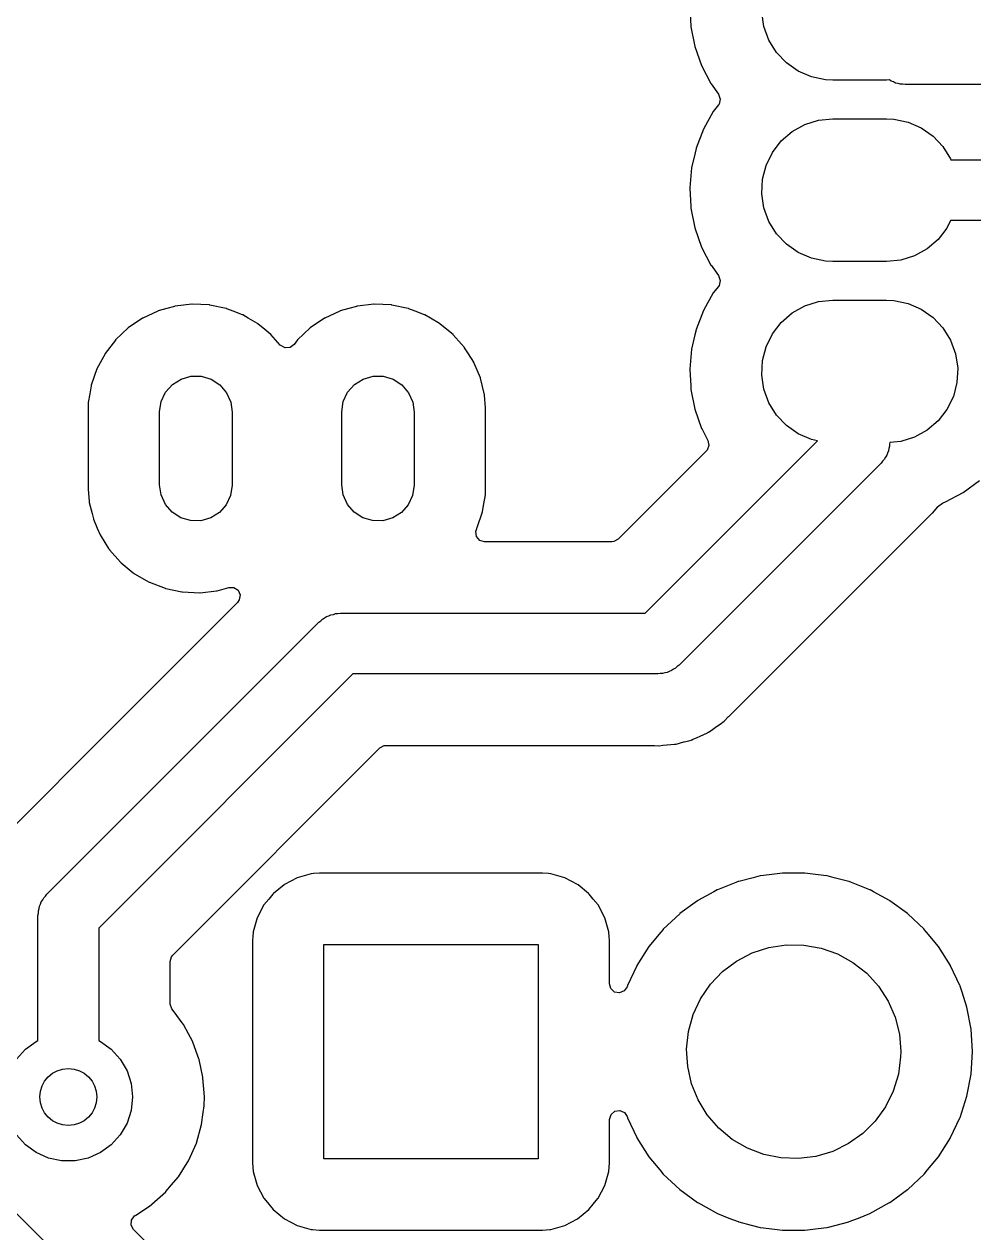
# Model space of a CAD drawing. Extents: x 86.3 to 160.1, y -151.8 to -76.2.
# Drawn here: x 128.92 to 142.22, y -140.97 to -124.04 of the extents above; entities that cross this region are included whole.
import ezdxf

# ---------------------------------------------------------------- set-up
doc = ezdxf.new("R2010")
doc.units = 0
doc.layers.add('BLACK', color=7, linetype='CONTINUOUS')

msp = doc.modelspace()

# ---------------------------------------------------------------- linework, layer by layer
at = {"layer": 'BLACK', "linetype": 'CONTINUOUS'}
for p, q in [((138.245, -123.798), (138.26, -124.066)), ((139.282, -124.074), (139.252, -123.874)), ((138.26, -124.066), (138.261, -124.076)), ((138.261, -124.076), (138.316, -124.354)), ((139.352, -124.263), (139.282, -124.074)), ((138.316, -124.354), (138.41, -124.621)), ((139.458, -124.435), (139.352, -124.263)), ((139.597, -124.582), (139.458, -124.435)), ((139.762, -124.697), (139.597, -124.582)), ((138.41, -124.621), (138.54, -124.873)), ((139.948, -124.778), (139.762, -124.697)), ((138.54, -124.873), (138.543, -124.876)), ((138.543, -124.876), (138.543, -124.876)), ((138.543, -124.876), (138.647, -125.022)), ((140.145, -124.819), (139.948, -124.778)), ((140.25, -124.824), (140.145, -124.819)), ((140.999, -124.824), (140.25, -124.824)), ((141.041, -124.82), (140.999, -124.824)), ((141.067, -124.839), (141.041, -124.82)), ((141.098, -124.849), (141.067, -124.839)), ((141.128, -124.864), (141.098, -124.849)), ((141.161, -124.869), (141.128, -124.864)), ((141.193, -124.88), (141.161, -124.869)), ((141.227, -124.88), (141.193, -124.88)), ((141.26, -124.885), (141.227, -124.88)), ((146.034, -124.885), (141.26, -124.885)), ((138.647, -125.022), (138.67, -125.089)), ((138.67, -125.089), (138.654, -125.158)), ((138.645, -125.172), (138.574, -125.264)), ((138.654, -125.158), (138.645, -125.172)), ((138.574, -125.264), (138.436, -125.511)), ((139.856, -125.446), (140.049, -125.386)), ((140.049, -125.386), (140.25, -125.366)), ((140.25, -125.366), (140.999, -125.366)), ((140.999, -125.366), (141.104, -125.371)), ((141.104, -125.371), (141.301, -125.412)), ((141.301, -125.412), (141.487, -125.493)), ((138.436, -125.511), (138.333, -125.775)), ((139.526, -125.676), (139.679, -125.544)), ((139.679, -125.544), (139.856, -125.446)), ((141.487, -125.493), (141.652, -125.608)), ((139.402, -125.835), (139.526, -125.676)), ((141.652, -125.608), (141.791, -125.755)), ((141.791, -125.755), (141.898, -125.927)), ((138.318, -125.84), (138.269, -126.051)), ((138.332, -125.78), (138.318, -125.84)), ((138.333, -125.775), (138.332, -125.78)), ((138.332, -125.78), (138.332, -125.78)), ((139.313, -126.017), (139.402, -125.835)), ((141.898, -125.927), (141.902, -125.94)), ((141.902, -125.94), (147.264, -125.94)), ((138.269, -126.051), (138.245, -126.334)), ((139.262, -126.212), (139.313, -126.017)), ((139.252, -126.414), (139.262, -126.212)), ((138.245, -126.334), (138.245, -126.338)), ((138.245, -126.338), (138.245, -126.338)), ((138.245, -126.338), (138.259, -126.594)), ((139.282, -126.614), (139.252, -126.414)), ((138.259, -126.594), (138.261, -126.616)), ((138.261, -126.616), (138.316, -126.894)), ((139.352, -126.803), (139.282, -126.614)), ((138.316, -126.894), (138.41, -127.161)), ((139.458, -126.975), (139.352, -126.803)), ((141.847, -126.895), (141.723, -127.054)), ((141.898, -126.79), (141.847, -126.895)), ((147.44, -126.79), (141.898, -126.79)), ((139.597, -127.122), (139.458, -126.975)), ((139.762, -127.237), (139.597, -127.122)), ((141.723, -127.054), (141.57, -127.186)), ((138.41, -127.161), (138.54, -127.413)), ((139.948, -127.318), (139.762, -127.237)), ((141.393, -127.284), (141.2, -127.344)), ((141.57, -127.186), (141.393, -127.284)), ((138.54, -127.413), (138.543, -127.416)), ((138.543, -127.416), (138.543, -127.416)), ((138.543, -127.416), (138.647, -127.562)), ((140.145, -127.359), (139.948, -127.318)), ((140.25, -127.364), (140.145, -127.359)), ((140.999, -127.364), (140.25, -127.364)), ((141.2, -127.344), (140.999, -127.364)), ((138.647, -127.562), (138.67, -127.629)), ((138.67, -127.629), (138.654, -127.698)), ((138.645, -127.712), (138.574, -127.804)), ((138.654, -127.698), (138.645, -127.712)), ((131.269, -127.963), (131.038, -127.99)), ((131.274, -127.962), (131.269, -127.963)), ((131.269, -127.963), (131.269, -127.963)), ((131.517, -127.973), (131.274, -127.962)), ((133.819, -127.963), (133.588, -127.99)), ((133.824, -127.962), (133.819, -127.963)), ((133.819, -127.963), (133.819, -127.963)), ((134.067, -127.973), (133.824, -127.962)), ((138.574, -127.804), (138.436, -128.051)), ((139.856, -127.986), (140.049, -127.926)), ((140.049, -127.926), (140.25, -127.906)), ((140.25, -127.906), (140.999, -127.906)), ((140.999, -127.906), (141.104, -127.911)), ((141.104, -127.911), (141.301, -127.952)), ((141.301, -127.952), (141.487, -128.033)), ((130.795, -128.058), (130.584, -128.157)), ((130.799, -128.056), (130.795, -128.058)), ((130.795, -128.058), (130.795, -128.058)), ((130.921, -128.022), (130.799, -128.056)), ((131.028, -127.992), (130.921, -128.022)), ((131.033, -127.99), (131.028, -127.992)), ((131.028, -127.992), (131.028, -127.992)), ((131.038, -127.99), (131.033, -127.99)), ((131.038, -127.99), (131.038, -127.99)), ((131.522, -127.974), (131.517, -127.973)), ((131.749, -128.022), (131.522, -127.974)), ((131.522, -127.974), (131.522, -127.974)), ((131.754, -128.023), (131.749, -128.022)), ((131.749, -128.022), (131.749, -128.022)), ((131.759, -128.025), (131.754, -128.023)), ((131.847, -128.058), (131.759, -128.025)), ((131.759, -128.025), (131.759, -128.025)), ((131.981, -128.11), (131.847, -128.058)), ((131.985, -128.113), (131.981, -128.11)), ((132.061, -128.157), (131.985, -128.113)), ((131.985, -128.113), (131.985, -128.113)), ((133.345, -128.058), (133.134, -128.157)), ((133.349, -128.056), (133.345, -128.058)), ((133.345, -128.058), (133.345, -128.058)), ((133.471, -128.022), (133.349, -128.056)), ((133.578, -127.992), (133.471, -128.022)), ((133.583, -127.99), (133.578, -127.992)), ((133.578, -127.992), (133.578, -127.992)), ((133.588, -127.99), (133.583, -127.99)), ((133.588, -127.99), (133.588, -127.99)), ((134.072, -127.974), (134.067, -127.973)), ((134.299, -128.022), (134.072, -127.974)), ((134.072, -127.974), (134.072, -127.974)), ((134.304, -128.023), (134.299, -128.022)), ((134.299, -128.022), (134.299, -128.022)), ((134.309, -128.025), (134.304, -128.023)), ((134.397, -128.058), (134.309, -128.025)), ((134.309, -128.025), (134.309, -128.025)), ((134.531, -128.11), (134.397, -128.058)), ((134.535, -128.113), (134.531, -128.11)), ((134.611, -128.157), (134.535, -128.113)), ((134.535, -128.113), (134.535, -128.113)), ((138.436, -128.051), (138.333, -128.315)), ((139.526, -128.216), (139.679, -128.084)), ((139.679, -128.084), (139.856, -127.986)), ((141.487, -128.033), (141.652, -128.148)), ((130.379, -128.295), (130.202, -128.462)), ((130.579, -128.159), (130.379, -128.295)), ((130.584, -128.157), (130.579, -128.159)), ((130.584, -128.157), (130.584, -128.157)), ((132.191, -128.232), (132.061, -128.157)), ((132.195, -128.235), (132.191, -128.232)), ((132.292, -128.315), (132.195, -128.235)), ((132.195, -128.235), (132.195, -128.235)), ((132.929, -128.295), (132.752, -128.462)), ((133.129, -128.159), (132.929, -128.295)), ((133.134, -128.157), (133.129, -128.159)), ((133.134, -128.157), (133.134, -128.157)), ((134.741, -128.232), (134.611, -128.157)), ((134.745, -128.235), (134.741, -128.232)), ((134.842, -128.315), (134.745, -128.235)), ((134.745, -128.235), (134.745, -128.235)), ((139.402, -128.375), (139.526, -128.216)), ((141.652, -128.148), (141.791, -128.295)), ((141.791, -128.295), (141.898, -128.467)), ((130.199, -128.466), (130.058, -128.651)), ((130.202, -128.462), (130.199, -128.466)), ((130.199, -128.466), (130.199, -128.466)), ((132.378, -128.386), (132.292, -128.315)), ((132.508, -128.534), (132.378, -128.386)), ((132.752, -128.462), (132.703, -128.527)), ((134.928, -128.386), (134.842, -128.315)), ((134.932, -128.39), (134.928, -128.386)), ((135.049, -128.523), (134.932, -128.39)), ((134.932, -128.39), (134.932, -128.39)), ((138.316, -128.39), (138.269, -128.591)), ((138.332, -128.32), (138.316, -128.39)), ((138.333, -128.315), (138.332, -128.32)), ((138.332, -128.32), (138.332, -128.32)), ((139.313, -128.557), (139.402, -128.375)), ((141.898, -128.467), (141.967, -128.656)), ((132.575, -128.573), (132.508, -128.534)), ((132.646, -128.569), (132.575, -128.573)), ((132.703, -128.527), (132.646, -128.569)), ((135.089, -128.568), (135.049, -128.523)), ((135.091, -128.573), (135.089, -128.568)), ((135.143, -128.655), (135.091, -128.573)), ((135.091, -128.573), (135.091, -128.573)), ((138.269, -128.591), (138.245, -128.874)), ((139.262, -128.752), (139.313, -128.557)), ((130.055, -128.655), (129.94, -128.869)), ((130.058, -128.651), (130.055, -128.655)), ((130.058, -128.651), (130.058, -128.651)), ((135.218, -128.774), (135.143, -128.655)), ((135.22, -128.778), (135.218, -128.774)), ((135.311, -128.992), (135.22, -128.778)), ((139.252, -128.954), (139.262, -128.752)), ((141.967, -128.656), (141.998, -128.856)), ((129.94, -128.869), (129.861, -129.098)), ((131.119, -129.011), (131.258, -128.972)), ((131.258, -128.972), (131.402, -128.972)), ((131.402, -128.972), (131.54, -129.014)), ((133.669, -129.011), (133.808, -128.972)), ((133.808, -128.972), (133.952, -128.972)), ((133.952, -128.972), (134.09, -129.014)), ((138.245, -128.874), (138.245, -128.878)), ((138.245, -128.878), (138.245, -128.878)), ((138.245, -128.878), (138.258, -129.103)), ((139.282, -129.154), (139.252, -128.954)), ((141.998, -128.856), (141.987, -129.058)), ((129.86, -129.103), (129.84, -129.219)), ((129.861, -129.098), (129.86, -129.103)), ((130.902, -129.196), (130.998, -129.088)), ((130.998, -129.088), (131.119, -129.011)), ((131.54, -129.014), (131.661, -129.092)), ((131.661, -129.092), (131.755, -129.201)), ((133.452, -129.196), (133.548, -129.088)), ((133.548, -129.088), (133.669, -129.011)), ((134.09, -129.014), (134.211, -129.092)), ((134.211, -129.092), (134.305, -129.201)), ((135.313, -128.997), (135.311, -128.992)), ((135.371, -129.233), (135.313, -128.997)), ((138.258, -129.103), (138.261, -129.156)), ((138.261, -129.156), (138.316, -129.434)), ((139.352, -129.343), (139.282, -129.154)), ((141.987, -129.058), (141.936, -129.253)), ((129.84, -129.219), (129.82, -129.338)), ((130.819, -129.469), (130.841, -129.326)), ((130.841, -129.326), (130.902, -129.196)), ((131.755, -129.201), (131.814, -129.332)), ((133.369, -129.469), (133.391, -129.326)), ((133.391, -129.326), (133.452, -129.196)), ((134.305, -129.201), (134.364, -129.332)), ((135.371, -129.238), (135.371, -129.233)), ((135.385, -129.411), (135.371, -129.238)), ((135.371, -129.238), (135.371, -129.238)), ((141.936, -129.253), (141.847, -129.435)), ((129.82, -129.338), (129.818, -129.367)), ((129.818, -129.367), (129.818, -130.552)), ((130.819, -129.475), (130.819, -129.469)), ((130.819, -130.491), (130.819, -129.475)), ((131.814, -129.332), (131.835, -129.475)), ((131.835, -129.475), (131.835, -130.491)), ((133.369, -129.475), (133.369, -129.469)), ((133.369, -130.491), (133.369, -129.475)), ((134.364, -129.332), (134.385, -129.475)), ((134.385, -129.475), (134.385, -130.491)), ((135.385, -129.414), (135.385, -129.411)), ((135.385, -130.599), (135.385, -129.414)), ((138.316, -129.434), (138.41, -129.701)), ((139.458, -129.515), (139.352, -129.343)), ((141.847, -129.435), (141.723, -129.594)), ((139.597, -129.662), (139.458, -129.515)), ((139.762, -129.777), (139.597, -129.662)), ((141.723, -129.594), (141.57, -129.726)), ((138.41, -129.701), (138.412, -129.705)), ((138.412, -129.705), (138.498, -129.871)), ((139.948, -129.858), (139.762, -129.777)), ((141.393, -129.824), (141.2, -129.884)), ((141.57, -129.726), (141.393, -129.824)), ((137.619, -132.29), (140.033, -129.876)), ((138.512, -129.941), (138.486, -130.007)), ((138.498, -129.871), (138.512, -129.941)), ((140.033, -129.876), (139.948, -129.858)), ((141.034, -129.984), (141.029, -130.017)), ((141.044, -129.952), (141.034, -129.984)), ((141.047, -129.9), (141.044, -129.918)), ((141.044, -129.918), (141.044, -129.952)), ((141.2, -129.884), (141.047, -129.9)), ((138.475, -130.019), (137.241, -131.253)), ((138.486, -130.007), (138.475, -130.019)), ((140.945, -130.159), (140.925, -130.186)), ((140.968, -130.135), (140.945, -130.159)), ((140.984, -130.105), (140.968, -130.135)), ((141.003, -130.078), (140.984, -130.105)), ((141.014, -130.047), (141.003, -130.078)), ((141.029, -130.017), (141.014, -130.047)), ((140.925, -130.186), (138.096, -133.016)), ((130.839, -130.633), (130.819, -130.491)), ((131.835, -130.497), (131.813, -130.639)), ((131.835, -130.491), (131.835, -130.497)), ((133.389, -130.633), (133.369, -130.491)), ((134.385, -130.497), (134.363, -130.639)), ((134.385, -130.491), (134.385, -130.497)), ((142.074, -130.598), (142.301, -130.43)), ((129.818, -130.552), (129.819, -130.554)), ((129.819, -130.554), (129.819, -130.554)), ((129.819, -130.554), (129.832, -130.725)), ((130.899, -130.765), (130.839, -130.633)), ((131.813, -130.639), (131.751, -130.77)), ((133.449, -130.765), (133.389, -130.633)), ((134.363, -130.639), (134.301, -130.77)), ((135.362, -130.756), (135.383, -130.632)), ((135.383, -130.632), (135.384, -130.628)), ((135.383, -130.632), (135.383, -130.632)), ((135.384, -130.628), (135.385, -130.599)), ((141.824, -130.732), (142.074, -130.598)), ((129.832, -130.725), (129.833, -130.733)), ((129.833, -130.733), (129.834, -130.738)), ((129.834, -130.738), (129.834, -130.738)), ((129.834, -130.738), (129.873, -130.894)), ((130.993, -130.874), (130.899, -130.765)), ((131.751, -130.77), (131.656, -130.878)), ((133.543, -130.874), (133.449, -130.765)), ((134.301, -130.77), (134.206, -130.878)), ((135.343, -130.867), (135.362, -130.756)), ((141.65, -130.883), (141.714, -130.804)), ((141.714, -130.804), (141.72, -130.798)), ((141.72, -130.798), (141.721, -130.796)), ((141.721, -130.796), (141.731, -130.784)), ((141.731, -130.784), (141.784, -130.747)), ((141.784, -130.747), (141.795, -130.743)), ((141.795, -130.743), (141.824, -130.732)), ((129.873, -130.894), (129.891, -130.969)), ((129.891, -130.969), (129.893, -130.973)), ((129.893, -130.973), (129.893, -130.973)), ((129.893, -130.973), (129.945, -131.097)), ((131.114, -130.952), (130.993, -130.874)), ((131.252, -130.993), (131.114, -130.952)), ((131.396, -130.994), (131.252, -130.993)), ((131.534, -130.955), (131.396, -130.994)), ((131.656, -130.878), (131.534, -130.955)), ((133.664, -130.952), (133.543, -130.874)), ((133.802, -130.993), (133.664, -130.952)), ((133.946, -130.994), (133.802, -130.993)), ((134.084, -130.955), (133.946, -130.994)), ((134.206, -130.878), (134.084, -130.955)), ((135.267, -131.088), (135.341, -130.872)), ((135.341, -130.872), (135.343, -130.867)), ((138.883, -133.643), (141.593, -130.933)), ((141.593, -130.933), (141.6, -130.926)), ((141.6, -130.926), (141.646, -130.886)), ((141.646, -130.886), (141.65, -130.883)), ((141.646, -130.886), (141.646, -130.886)), ((129.945, -131.097), (129.986, -131.192)), ((135.246, -131.146), (135.26, -131.104)), ((135.256, -131.216), (135.246, -131.146)), ((135.26, -131.104), (135.261, -131.101)), ((135.261, -131.101), (135.264, -131.097)), ((135.264, -131.097), (135.267, -131.088)), ((129.986, -131.192), (130, -131.215)), ((130, -131.215), (130.105, -131.381)), ((135.303, -131.269), (135.256, -131.216)), ((135.371, -131.29), (135.303, -131.269)), ((137.152, -131.29), (135.371, -131.29)), ((137.179, -131.287), (137.152, -131.29)), ((137.241, -131.253), (137.179, -131.287)), ((130.105, -131.381), (130.115, -131.397)), ((130.115, -131.397), (130.118, -131.401)), ((130.118, -131.401), (130.272, -131.576)), ((130.272, -131.576), (130.272, -131.576)), ((130.272, -131.576), (130.276, -131.579)), ((130.276, -131.579), (130.279, -131.583)), ((130.279, -131.583), (130.279, -131.583)), ((130.279, -131.583), (130.45, -131.722)), ((130.45, -131.722), (130.463, -131.734)), ((130.463, -131.734), (130.468, -131.736)), ((130.468, -131.736), (130.638, -131.836)), ((130.638, -131.836), (130.673, -131.856)), ((130.673, -131.856), (130.678, -131.857)), ((130.678, -131.857), (130.895, -131.941)), ((130.895, -131.941), (130.895, -131.941)), ((130.895, -131.941), (130.9, -131.943)), ((130.9, -131.943), (130.905, -131.944)), ((130.905, -131.944), (130.905, -131.944)), ((130.905, -131.944), (131.132, -131.991)), ((131.132, -131.991), (131.132, -131.991)), ((131.132, -131.991), (131.137, -131.992)), ((131.137, -131.992), (131.38, -132.003)), ((131.38, -132.003), (131.385, -132.003)), ((131.385, -132.003), (131.616, -131.976)), ((131.385, -132.003), (131.385, -132.003)), ((131.616, -131.976), (131.621, -131.975)), ((131.616, -131.976), (131.616, -131.976)), ((131.621, -131.975), (131.626, -131.974)), ((131.626, -131.974), (131.787, -131.928)), ((131.626, -131.974), (131.626, -131.974)), ((131.787, -131.928), (131.858, -131.929)), ((131.858, -131.929), (131.917, -131.968)), ((131.917, -131.968), (131.946, -132.033)), ((131.946, -132.033), (131.935, -132.103)), ((131.91, -132.139), (130.235, -133.815)), ((131.935, -132.103), (131.91, -132.139)), ((133.077, -132.395), (133.1, -132.371)), ((133.1, -132.371), (133.13, -132.356)), ((133.13, -132.356), (133.157, -132.336)), ((133.157, -132.336), (133.189, -132.326)), ((133.189, -132.326), (133.219, -132.311)), ((133.219, -132.311), (133.252, -132.306)), ((133.252, -132.306), (133.284, -132.295)), ((133.284, -132.295), (133.317, -132.295)), ((133.317, -132.295), (133.35, -132.29)), ((133.35, -132.29), (137.619, -132.29)), ((129.239, -136.224), (133.049, -132.414)), ((133.049, -132.414), (133.077, -132.395)), ((120.715, -132.599), (136.091, -147.975)), ((138.068, -133.035), (138.045, -133.059)), ((138.096, -133.016), (138.068, -133.035)), ((133.526, -133.14), (129.965, -136.701)), ((137.795, -133.14), (133.526, -133.14)), ((137.828, -133.135), (137.795, -133.14)), ((137.861, -133.135), (137.828, -133.135)), ((137.893, -133.124), (137.861, -133.135)), ((137.926, -133.119), (137.893, -133.124)), ((137.956, -133.104), (137.926, -133.119)), ((137.988, -133.094), (137.956, -133.104)), ((138.015, -133.074), (137.988, -133.094)), ((138.045, -133.059), (138.015, -133.074)), ((138.794, -133.732), (138.866, -133.663)), ((138.866, -133.663), (138.871, -133.657)), ((138.871, -133.657), (138.883, -133.643)), ((130.235, -133.815), (128.571, -135.478)), ((138.543, -133.931), (138.599, -133.892)), ((138.599, -133.892), (138.6, -133.891)), ((138.6, -133.891), (138.691, -133.83)), ((138.691, -133.83), (138.695, -133.826)), ((138.695, -133.826), (138.699, -133.823)), ((138.699, -133.823), (138.7, -133.823)), ((138.7, -133.822), (138.704, -133.82)), ((138.7, -133.823), (138.7, -133.822)), ((138.7, -133.823), (138.7, -133.823)), ((138.704, -133.82), (138.707, -133.817)), ((138.707, -133.817), (138.726, -133.8)), ((138.726, -133.8), (138.789, -133.737)), ((138.789, -133.737), (138.791, -133.735)), ((138.791, -133.735), (138.794, -133.732)), ((138.265, -134.066), (138.27, -134.064)), ((138.27, -134.064), (138.275, -134.062)), ((138.275, -134.062), (138.279, -134.061)), ((138.279, -134.061), (138.284, -134.059)), ((138.284, -134.059), (138.289, -134.058)), ((138.289, -134.058), (138.294, -134.055)), ((138.294, -134.055), (138.349, -134.03)), ((138.294, -134.055), (138.294, -134.055)), ((138.349, -134.03), (138.389, -134.011)), ((138.389, -134.011), (138.39, -134.01)), ((138.39, -134.01), (138.491, -133.965)), ((138.491, -133.965), (138.495, -133.962)), ((138.495, -133.962), (138.499, -133.96)), ((138.499, -133.96), (138.503, -133.957)), ((138.503, -133.957), (138.508, -133.955)), ((138.508, -133.955), (138.543, -133.931)), ((131.002, -137.079), (133.904, -134.177)), ((133.904, -134.177), (133.966, -134.143)), ((133.966, -134.143), (133.993, -134.141)), ((133.993, -134.141), (137.74, -134.141)), ((137.74, -134.141), (137.749, -134.141)), ((137.749, -134.141), (137.81, -134.145)), ((137.81, -134.145), (137.81, -134.145)), ((137.81, -134.145), (137.815, -134.146)), ((137.815, -134.146), (137.868, -134.14)), ((137.868, -134.14), (137.925, -134.135)), ((137.925, -134.135), (137.926, -134.135)), ((137.926, -134.135), (138.031, -134.126)), ((138.031, -134.126), (138.036, -134.125)), ((138.031, -134.126), (138.031, -134.126)), ((138.036, -134.125), (138.041, -134.124)), ((138.041, -134.124), (138.046, -134.123)), ((138.046, -134.123), (138.05, -134.122)), ((138.05, -134.122), (138.056, -134.122)), ((138.056, -134.122), (138.162, -134.093)), ((138.162, -134.093), (138.164, -134.092)), ((138.164, -134.092), (138.231, -134.075)), ((138.231, -134.075), (138.265, -134.066)), ((138.265, -134.066), (138.265, -134.066)), ((132.561, -136.094), (132.415, -136.214)), ((132.566, -136.09), (132.561, -136.094)), ((132.561, -136.094), (132.561, -136.094)), ((132.747, -135.996), (132.566, -136.09)), ((132.942, -135.94), (132.747, -135.996)), ((132.974, -135.937), (132.942, -135.94)), ((133.059, -135.93), (132.974, -135.937)), ((133.062, -135.929), (133.059, -135.93)), ((133.059, -135.93), (133.059, -135.93)), ((136.178, -135.929), (133.062, -135.929)), ((136.181, -135.93), (136.178, -135.929)), ((136.266, -135.937), (136.181, -135.93)), ((136.181, -135.93), (136.181, -135.93)), ((136.298, -135.94), (136.266, -135.937)), ((136.493, -135.996), (136.298, -135.94)), ((136.674, -136.09), (136.493, -135.996)), ((136.679, -136.094), (136.674, -136.09)), ((136.825, -136.214), (136.679, -136.094)), ((136.679, -136.094), (136.679, -136.094)), ((138.891, -136.061), (138.633, -136.163)), ((138.922, -136.049), (138.891, -136.061)), ((138.926, -136.047), (138.922, -136.049)), ((138.922, -136.049), (138.922, -136.049)), ((138.93, -136.046), (138.926, -136.047)), ((139.131, -135.994), (138.93, -136.046)), ((138.93, -136.046), (138.93, -136.046)), ((139.231, -135.969), (139.131, -135.994)), ((139.234, -135.968), (139.231, -135.969)), ((139.358, -135.953), (139.234, -135.968)), ((139.234, -135.968), (139.234, -135.968)), ((139.543, -135.929), (139.358, -135.953)), ((139.857, -135.929), (139.543, -135.929)), ((140.042, -135.953), (139.857, -135.929)), ((140.166, -135.968), (140.042, -135.953)), ((140.169, -135.969), (140.166, -135.968)), ((140.166, -135.968), (140.166, -135.968)), ((140.269, -135.994), (140.169, -135.969)), ((140.47, -136.046), (140.269, -135.994)), ((140.474, -136.047), (140.47, -136.046)), ((140.47, -136.046), (140.47, -136.046)), ((140.478, -136.049), (140.474, -136.047)), ((140.509, -136.061), (140.478, -136.049)), ((140.478, -136.049), (140.478, -136.049)), ((140.767, -136.163), (140.509, -136.061)), ((129.196, -136.275), (129.22, -136.252)), ((129.22, -136.252), (129.239, -136.224)), ((132.405, -136.224), (132.348, -136.293)), ((132.409, -136.219), (132.405, -136.224)), ((132.415, -136.214), (132.409, -136.219)), ((136.831, -136.219), (136.825, -136.214)), ((136.835, -136.224), (136.831, -136.219)), ((136.892, -136.293), (136.835, -136.224)), ((138.582, -136.191), (138.358, -136.315)), ((138.63, -136.165), (138.582, -136.191)), ((138.633, -136.163), (138.63, -136.165)), ((138.63, -136.165), (138.63, -136.165)), ((140.77, -136.165), (140.767, -136.163)), ((140.818, -136.191), (140.77, -136.165)), ((140.77, -136.165), (140.77, -136.165)), ((141.042, -136.315), (140.818, -136.191)), ((129.12, -136.459), (129.131, -136.427)), ((129.131, -136.427), (129.136, -136.394)), ((129.136, -136.394), (129.151, -136.364)), ((129.151, -136.364), (129.161, -136.332)), ((129.161, -136.332), (129.181, -136.305)), ((129.181, -136.305), (129.196, -136.275)), ((132.28, -136.376), (132.186, -136.557)), ((132.348, -136.293), (132.28, -136.376)), ((136.96, -136.376), (136.892, -136.293)), ((137.054, -136.557), (136.96, -136.376)), ((138.354, -136.317), (138.106, -136.497)), ((138.358, -136.315), (138.354, -136.317)), ((138.354, -136.317), (138.354, -136.317)), ((141.046, -136.317), (141.042, -136.315)), ((141.294, -136.497), (141.046, -136.317)), ((141.046, -136.317), (141.046, -136.317)), ((129.115, -136.525), (129.12, -136.492)), ((129.115, -138.274), (129.115, -136.525)), ((129.12, -136.492), (129.12, -136.459)), ((132.186, -136.557), (132.13, -136.752)), ((137.11, -136.752), (137.054, -136.557)), ((138.103, -136.5), (137.874, -136.715)), ((138.106, -136.497), (138.103, -136.5)), ((141.297, -136.5), (141.294, -136.497)), ((141.526, -136.715), (141.297, -136.5)), ((129.965, -136.701), (129.965, -138.274)), ((132.13, -136.758), (132.124, -136.818)), ((132.13, -136.752), (132.13, -136.758)), ((137.11, -136.758), (137.11, -136.752)), ((137.116, -136.818), (137.11, -136.758)), ((137.838, -136.758), (137.673, -136.957)), ((137.871, -136.718), (137.838, -136.758)), ((137.874, -136.715), (137.871, -136.718)), ((137.871, -136.718), (137.871, -136.718)), ((141.529, -136.718), (141.526, -136.715)), ((141.562, -136.758), (141.529, -136.718)), ((141.529, -136.718), (141.529, -136.718)), ((141.727, -136.957), (141.562, -136.758)), ((132.124, -136.818), (132.119, -136.872)), ((132.119, -136.872), (132.119, -139.988)), ((133.12, -139.93), (133.12, -136.93)), ((133.12, -136.93), (136.12, -136.93)), ((136.12, -136.93), (136.12, -139.93)), ((137.12, -136.872), (137.116, -136.818)), ((137.12, -137.482), (137.12, -136.872)), ((139.352, -136.971), (139.595, -136.934)), ((139.595, -136.934), (139.841, -136.937)), ((139.841, -136.937), (140.083, -136.98)), ((130.965, -137.168), (130.986, -137.1)), ((130.986, -137.1), (131.002, -137.079)), ((137.673, -136.957), (137.504, -137.223)), ((138.901, -137.161), (139.119, -137.047)), ((139.119, -137.047), (139.352, -136.971)), ((140.083, -136.98), (140.315, -137.062)), ((140.315, -137.062), (140.53, -137.181)), ((141.896, -137.223), (141.727, -136.957)), ((130.965, -137.754), (130.965, -137.168)), ((137.503, -137.227), (137.372, -137.504)), ((137.504, -137.223), (137.503, -137.227)), ((137.503, -137.227), (137.503, -137.227)), ((138.704, -137.308), (138.901, -137.161)), ((140.53, -137.181), (140.723, -137.333)), ((141.897, -137.227), (141.896, -137.223)), ((142.028, -137.504), (141.897, -137.227)), ((141.897, -137.227), (141.897, -137.227)), ((138.534, -137.486), (138.704, -137.308)), ((140.723, -137.333), (140.888, -137.515)), ((137.139, -137.547), (137.12, -137.482)), ((137.191, -137.595), (137.139, -137.547)), ((137.261, -137.607), (137.191, -137.595)), ((137.326, -137.579), (137.261, -137.607)), ((137.366, -137.521), (137.326, -137.579)), ((137.37, -137.508), (137.366, -137.521)), ((137.372, -137.504), (137.37, -137.508)), ((138.396, -137.689), (138.534, -137.486)), ((140.888, -137.515), (141.022, -137.721)), ((142.03, -137.508), (142.028, -137.504)), ((142.031, -137.511), (142.03, -137.508)), ((142.058, -137.595), (142.031, -137.511)), ((142.031, -137.511), (142.031, -137.511)), ((142.127, -137.807), (142.058, -137.595)), ((130.966, -137.763), (130.965, -137.754)), ((130.99, -137.829), (130.966, -137.763)), ((138.292, -137.912), (138.396, -137.689)), ((141.022, -137.721), (141.12, -137.947)), ((131.007, -137.853), (130.99, -137.829)), ((131.149, -138.044), (131.007, -137.853)), ((138.227, -138.149), (138.292, -137.912)), ((141.12, -137.947), (141.18, -138.185)), ((142.186, -138.116), (142.127, -137.807)), ((131.151, -138.048), (131.149, -138.044)), ((131.222, -138.179), (131.151, -138.048)), ((142.205, -138.43), (142.186, -138.116)), ((128.938, -138.396), (129.09, -138.286)), ((129.09, -138.286), (129.115, -138.274)), ((129.965, -138.274), (129.99, -138.286)), ((129.99, -138.286), (130.142, -138.396)), ((131.277, -138.281), (131.222, -138.179)), ((131.278, -138.285), (131.277, -138.281)), ((131.33, -138.426), (131.278, -138.285)), ((131.278, -138.285), (131.278, -138.285)), ((138.2, -138.393), (138.227, -138.149)), ((141.18, -138.185), (141.2, -138.43)), ((128.812, -138.536), (128.938, -138.396)), ((130.142, -138.396), (130.268, -138.536)), ((131.37, -138.533), (131.33, -138.426)), ((138.215, -138.639), (138.2, -138.393)), ((141.2, -138.43), (141.198, -138.503)), ((142.186, -138.744), (142.205, -138.43)), ((130.268, -138.536), (130.362, -138.699)), ((131.371, -138.538), (131.37, -138.533)), ((131.425, -138.788), (131.371, -138.538)), ((141.198, -138.503), (141.166, -138.747)), ((130.362, -138.699), (130.42, -138.878)), ((131.426, -138.797), (131.425, -138.788)), ((131.445, -139.065), (131.426, -138.797)), ((138.269, -138.879), (138.215, -138.639)), ((141.166, -138.747), (141.095, -138.982)), ((142.127, -139.053), (142.186, -138.744)), ((130.42, -138.878), (130.44, -139.065)), ((138.361, -139.106), (138.269, -138.879)), ((130.44, -139.065), (130.42, -139.252)), ((131.442, -139.185), (131.445, -139.065)), ((138.49, -139.316), (138.361, -139.106)), ((141.095, -138.982), (140.986, -139.203)), ((142.03, -139.352), (142.127, -139.053)), ((130.42, -139.252), (130.362, -139.431)), ((131.406, -139.451), (131.428, -139.283)), ((131.428, -139.283), (131.441, -139.188)), ((131.441, -139.188), (131.442, -139.185)), ((131.441, -139.188), (131.441, -139.188)), ((137.12, -139.378), (137.141, -139.31)), ((137.141, -139.31), (137.194, -139.264)), ((137.194, -139.264), (137.264, -139.254)), ((137.264, -139.254), (137.329, -139.283)), ((137.329, -139.283), (137.366, -139.339)), ((140.986, -139.203), (140.842, -139.402)), ((130.362, -139.431), (130.268, -139.594)), ((131.333, -139.71), (131.406, -139.451)), ((137.12, -139.988), (137.12, -139.378)), ((137.366, -139.339), (137.37, -139.352)), ((137.37, -139.352), (137.372, -139.356)), ((137.372, -139.356), (137.372, -139.356)), ((137.372, -139.356), (137.503, -139.633)), ((138.651, -139.502), (138.49, -139.316)), ((140.842, -139.402), (140.668, -139.576)), ((141.897, -139.633), (142.028, -139.356)), ((142.028, -139.356), (142.03, -139.352)), ((142.028, -139.356), (142.028, -139.356)), ((128.938, -139.734), (128.812, -139.594)), ((130.268, -139.594), (130.142, -139.734)), ((137.503, -139.633), (137.503, -139.633)), ((137.503, -139.633), (137.504, -139.637)), ((137.504, -139.637), (137.673, -139.903)), ((138.84, -139.659), (138.651, -139.502)), ((140.668, -139.576), (140.468, -139.718)), ((141.727, -139.903), (141.896, -139.637)), ((141.896, -139.637), (141.897, -139.633)), ((141.897, -139.633), (141.897, -139.633)), ((129.09, -139.844), (128.938, -139.734)), ((130.142, -139.734), (129.99, -139.844)), ((131.224, -139.957), (131.333, -139.71)), ((139.052, -139.783), (138.84, -139.659)), ((139.282, -139.87), (139.052, -139.783)), ((140.468, -139.718), (140.247, -139.827)), ((129.262, -139.921), (129.09, -139.844)), ((129.446, -139.96), (129.262, -139.921)), ((129.634, -139.96), (129.446, -139.96)), ((129.818, -139.921), (129.634, -139.96)), ((129.99, -139.844), (129.818, -139.921)), ((131.081, -140.185), (131.204, -139.988)), ((131.204, -139.988), (131.224, -139.957)), ((132.119, -139.988), (132.13, -140.108)), ((136.12, -139.93), (133.12, -139.93)), ((137.11, -140.108), (137.12, -139.988)), ((137.673, -139.903), (137.773, -140.024)), ((139.522, -139.919), (139.282, -139.87)), ((139.768, -139.928), (139.522, -139.919)), ((140.012, -139.897), (139.768, -139.928)), ((140.247, -139.827), (140.012, -139.897)), ((141.627, -140.024), (141.727, -139.903)), ((132.13, -140.108), (132.186, -140.303)), ((137.054, -140.303), (137.11, -140.108)), ((137.773, -140.024), (137.826, -140.087)), ((137.826, -140.087), (137.874, -140.145)), ((137.874, -140.145), (138.103, -140.36)), ((141.297, -140.36), (141.526, -140.145)), ((141.526, -140.145), (141.574, -140.087)), ((141.574, -140.087), (141.627, -140.024)), ((130.908, -140.391), (130.987, -140.297)), ((130.987, -140.297), (131.079, -140.188)), ((131.079, -140.188), (131.081, -140.185)), ((131.079, -140.188), (131.079, -140.188)), ((132.186, -140.303), (132.28, -140.484)), ((136.96, -140.484), (137.054, -140.303)), ((130.711, -140.568), (130.905, -140.394)), ((130.905, -140.394), (130.908, -140.391)), ((132.28, -140.484), (132.284, -140.489)), ((132.284, -140.489), (132.284, -140.489)), ((132.284, -140.489), (132.349, -140.568)), ((136.891, -140.568), (136.956, -140.489)), ((136.956, -140.489), (136.96, -140.484)), ((136.956, -140.489), (136.956, -140.489)), ((138.103, -140.36), (138.106, -140.363)), ((138.106, -140.363), (138.106, -140.363)), ((138.106, -140.363), (138.354, -140.543)), ((141.046, -140.543), (141.294, -140.363)), ((141.294, -140.363), (141.297, -140.36)), ((141.294, -140.363), (141.294, -140.363)), ((130.484, -140.72), (130.676, -140.592)), ((130.676, -140.592), (130.704, -140.573)), ((130.704, -140.573), (130.708, -140.571)), ((130.704, -140.573), (130.704, -140.573)), ((130.708, -140.571), (130.711, -140.568)), ((130.711, -140.568), (130.711, -140.568)), ((132.349, -140.568), (132.409, -140.641)), ((132.409, -140.641), (132.566, -140.77)), ((136.674, -140.77), (136.831, -140.641)), ((136.831, -140.641), (136.891, -140.568)), ((138.354, -140.543), (138.354, -140.543)), ((138.354, -140.543), (138.358, -140.545)), ((138.358, -140.545), (138.633, -140.697)), ((140.767, -140.697), (141.042, -140.545)), ((141.042, -140.545), (141.046, -140.543)), ((141.046, -140.543), (141.046, -140.543)), ((130.418, -140.859), (130.423, -140.788)), ((130.423, -140.788), (130.466, -140.731)), ((130.466, -140.731), (130.479, -140.723)), ((130.479, -140.723), (130.48, -140.722)), ((130.48, -140.722), (130.484, -140.72)), ((132.566, -140.77), (132.747, -140.864)), ((136.493, -140.864), (136.674, -140.77)), ((138.633, -140.697), (138.793, -140.76)), ((138.793, -140.76), (138.922, -140.811)), ((138.922, -140.811), (138.922, -140.811)), ((138.922, -140.811), (138.926, -140.813)), ((138.926, -140.813), (138.93, -140.814)), ((138.93, -140.814), (138.93, -140.814)), ((138.93, -140.814), (139.105, -140.859)), ((140.295, -140.859), (140.47, -140.814)), ((140.47, -140.814), (140.474, -140.813)), ((140.47, -140.814), (140.47, -140.814)), ((140.474, -140.813), (140.478, -140.811)), ((140.478, -140.811), (140.607, -140.76)), ((140.478, -140.811), (140.478, -140.811)), ((140.607, -140.76), (140.767, -140.697)), ((130.452, -140.921), (130.418, -140.859)), ((136.468, -146.938), (130.452, -140.921)), ((132.747, -140.864), (132.942, -140.92)), ((132.942, -140.92), (132.958, -140.921)), ((132.958, -140.921), (133.059, -140.93)), ((133.059, -140.93), (133.059, -140.93)), ((133.059, -140.93), (133.062, -140.93)), ((133.062, -140.93), (136.178, -140.93)), ((136.178, -140.93), (136.181, -140.93)), ((136.181, -140.93), (136.282, -140.921)), ((136.181, -140.93), (136.181, -140.93)), ((136.282, -140.921), (136.298, -140.92)), ((136.298, -140.92), (136.493, -140.864)), ((139.105, -140.859), (139.231, -140.891)), ((139.231, -140.891), (139.234, -140.892)), ((139.234, -140.892), (139.234, -140.892)), ((139.234, -140.892), (139.358, -140.907)), ((139.358, -140.907), (139.543, -140.93)), ((139.543, -140.93), (139.857, -140.93)), ((139.857, -140.93), (140.042, -140.907)), ((140.042, -140.907), (140.166, -140.892)), ((140.166, -140.892), (140.169, -140.891)), ((140.166, -140.892), (140.166, -140.892)), ((140.169, -140.891), (140.295, -140.859))]:
    msp.add_line(p, q, dxfattribs=at)
at = {"layer": 'BLACK'}
msp.add_circle((129.54, -139.065), 0.4, dxfattribs=at)

doc.saveas('drawing.dxf')
